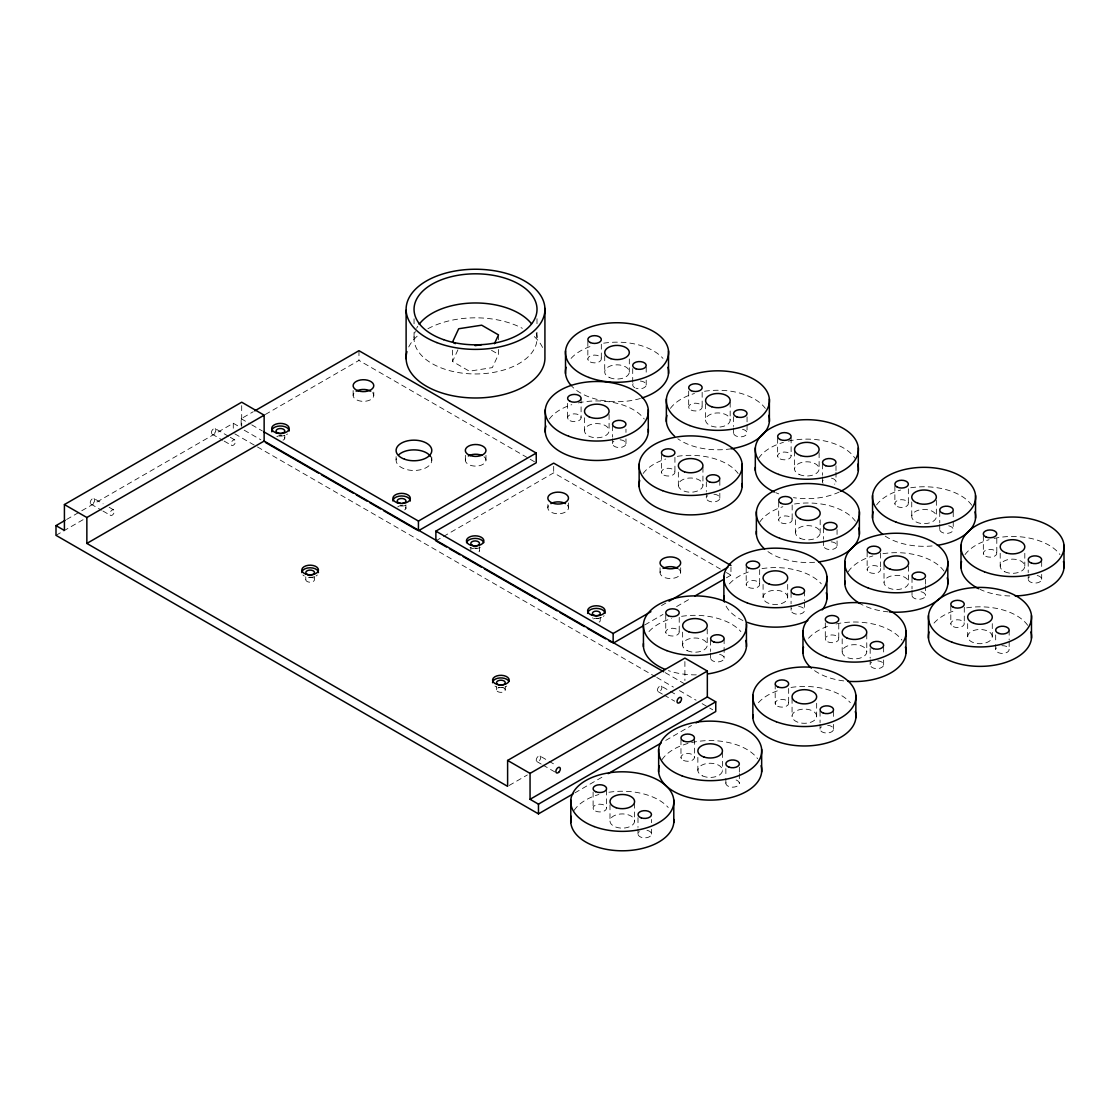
<?xml version="1.0" encoding="UTF-8"?>
<svg xmlns="http://www.w3.org/2000/svg" width="1120" height="1120" viewBox="0 0 1120 1120"><rect width="100%" height="100%" fill="white"/><g stroke="black" fill="none" stroke-linecap="round" stroke-linejoin="round"><path stroke-width="0.75" stroke-dasharray="5 3.75" d="M498.512 349.482L498.512 354.34L492.352 367.612L469.364 371.182L452.536 361.452L458.01 349.664M66.612 519.484L80.248 511.616M81.76 510.748L233.282 423.262L238.896 426.496M241.15 425.194L241.15 418.712L253.232 411.74M56 535.332L62.062 531.832M63.574 530.95L84.112 519.106M265.314 414.484L358.96 360.416L528.668 458.388M435.876 540.848L441.91 537.362M443.422 536.494L553.686 472.836L720.356 569.058M661.486 605.584L666.008 602.966M644.868 624.89L662.998 614.432M676.592 606.578L691.698 597.856M726.432 577.808L730.968 575.19L730.968 567.084M509.124 785.47L527.31 774.984M574.84 792.89L605.136 775.39M665.742 740.404L691.502 725.522M491.498 350.294L498.512 354.34M530.18 459.27L536.242 462.77M726.418 572.558L730.968 575.19M241.15 418.712L250.25 423.962M251.762 424.844L262.36 430.962M665.21 672.644L684.894 683.998M244.188 430.178L260.848 439.81M234.794 433.846L255.962 446.082M257.474 446.95L655.256 676.606M656.768 677.474L673.4 687.078M679.448 690.578L696.08 700.182M702.142 703.668L708.19 707.168M709.702 708.036L712.726 709.786M215.236 428.61A3.178 1.834 -60 0 1 214.228 433.524A3.178 1.834 -60 0 1 211.47 431.942A3.178 1.834 -60 0 1 215.236 428.61L228.83 436.464M230.328 437.332L234.864 439.95A3.178 1.834 -60 0 1 233.856 444.864A3.178 1.834 -60 0 1 231.112 443.282A3.178 1.834 -60 0 1 234.864 439.95M661.234 686.112A3.178 1.834 -60 0 1 660.226 691.026A3.178 1.834 -60 0 1 657.482 689.444A3.178 1.834 -60 0 1 661.234 686.112L668.78 690.466M670.292 691.348L677.852 695.702M212.058 434.112L222.628 440.216M224.14 441.084L231.686 445.438M658.056 691.6L662.592 694.218M664.104 695.1L674.674 701.204M94.052 498.568A3.178 1.834 -60 0 1 93.044 503.482A3.178 1.834 -60 0 1 90.3 501.9A3.178 1.834 -60 0 1 94.052 498.568L103.11 503.804M109.158 507.29L113.694 509.908A3.178 1.834 -60 0 1 112.686 514.822A3.178 1.834 -60 0 1 109.928 513.24A3.178 1.834 -60 0 1 113.694 509.908M540.05 756.07A3.178 1.834 -60 0 1 539.056 760.984A3.178 1.834 -60 0 1 536.298 759.402A3.178 1.834 -60 0 1 540.05 756.07L547.61 760.424M549.122 761.306L556.668 765.66M90.874 504.07L101.458 510.174M102.956 511.042L110.516 515.41M536.886 761.572L541.408 764.19M542.92 765.058L555.002 772.03M1041.684 561.456L1041.684 567.938M1041.684 574.406L1041.684 579.264M1028.202 561.288L1028.202 572.628M1028.202 574.252L1028.202 579.11M1024.8 553.28L1024.8 566.23M1009.162 630.21L1009.162 639.926M1009.162 641.536L1009.162 649.642M1000.202 553.28L1000.202 566.23M996.8 538.496L996.8 553.07M995.68 634.9L995.68 643.006M995.68 644.616L995.68 649.474M992.278 623.644L992.278 636.608A12.292 7.098 0 0 1 973.826 642.754A12.292 7.098 0 0 1 973.826 630.448A12.292 7.098 0 0 1 992.278 636.608M983.332 535.668L983.332 553.476M967.68 623.644L967.68 636.608M964.278 607.25L964.278 623.448M953.232 511.756L953.232 519.862M953.232 521.472L953.232 529.578M950.81 606.032L950.81 623.854M939.75 511.602L939.75 522.928M939.75 524.552L939.75 529.41M936.348 500.346L936.348 516.544A12.292 7.098 0 0 1 917.91 522.69A12.292 7.098 0 0 1 917.91 510.384A12.292 7.098 0 0 1 936.348 516.544M925.498 579.292L925.498 584.15M925.498 585.774L925.498 595.49M912.016 577.5L912.016 588.84M912.016 590.464L912.016 595.322M911.75 501.956L911.75 516.544M908.614 566.258L908.614 582.442A12.292 7.098 0 0 1 890.176 588.602A12.292 7.098 0 0 1 890.176 576.296A12.292 7.098 0 0 1 908.614 582.442M908.348 488.796L908.348 503.384M894.88 485.968L894.88 503.79M884.016 564.634L884.016 582.442M883.652 646.996L883.652 653.478M883.652 659.96L883.652 664.818M880.614 553.098L880.614 569.282M870.17 648.452L870.17 658.182M870.17 659.792L870.17 664.65M867.146 551.88L867.146 569.688M866.768 633.962L866.768 651.784A12.292 7.098 0 0 1 848.33 657.93A12.292 7.098 0 0 1 848.33 645.624A12.292 7.098 0 0 1 866.768 651.784M842.184 638.82L842.184 651.784M838.768 624.05L838.768 638.624M837.06 529.592L837.06 534.45M837.06 540.932L837.06 545.79M835.996 465.724L835.996 470.582M835.996 472.206L835.996 481.922M833.546 711.424L833.546 717.906M833.546 724.388L833.546 729.246M825.3 622.832L825.3 639.03M823.564 527.814L823.564 539.154M823.564 540.764L823.564 545.622M822.514 463.946L822.514 475.286M822.514 476.91L822.514 481.768M820.176 519.792L820.176 532.756M820.064 711.27L820.064 722.596M820.064 724.22L820.064 729.078M819.112 452.69L819.112 468.888M816.662 703.248L816.662 716.212A12.292 7.098 0 0 1 798.224 722.358A12.292 7.098 0 0 1 798.224 710.052A12.292 7.098 0 0 1 816.662 716.212M804.566 590.982L804.566 600.698M804.566 602.308L804.566 610.414M795.578 519.792L795.578 532.756M794.514 451.08L794.514 468.888M792.162 505.022L792.162 519.596M792.064 698.39L792.064 716.212M791.112 437.92L791.112 455.728M791.07 592.438L791.07 603.764M791.07 605.388L791.07 610.246M788.662 688.464L788.662 703.052M787.682 584.416L787.682 597.38A12.292 7.098 0 0 1 769.23 603.526A12.292 7.098 0 0 1 769.23 591.22A12.292 7.098 0 0 1 787.682 597.38M778.694 502.18L778.694 520.002M777.644 438.326L777.644 456.134M775.194 684.026L775.194 703.458M763.084 584.416L763.084 597.38M759.668 569.632L759.668 584.22M747.054 416.864L747.054 423.346M747.054 424.97L747.054 433.062M746.2 566.804L746.2 584.626M739.34 767.172L739.34 772.03M739.34 773.654L739.34 783.37M733.572 416.71L733.572 426.426M733.572 428.05L733.572 432.908M730.17 402.22L730.17 420.028A12.292 7.098 0 0 1 711.718 426.174A12.292 7.098 0 0 1 711.718 413.882A12.292 7.098 0 0 1 730.17 420.028M725.858 768.628L725.858 776.734M725.858 778.358L725.858 783.216M724.122 638.708L724.122 658.14M722.456 752.528L722.456 770.336M719.824 480.326L719.824 486.808M719.824 493.276L719.824 498.148M710.626 640.164L710.626 651.49M710.626 653.114L710.626 657.972M707.224 628.908L707.224 645.092M706.328 481.782L706.328 491.498M706.328 493.122L706.328 497.98M705.572 403.83L705.572 420.028M702.94 467.292L702.94 485.1A12.292 7.098 0 0 1 684.488 491.246A12.292 7.098 0 0 1 684.488 478.954A12.292 7.098 0 0 1 702.94 485.1M702.156 392.294L702.156 406.868M697.858 757.386L697.858 770.336M694.456 739.368L694.456 757.176M688.688 391.076L688.688 407.274M684.894 661.542L684.894 680.54M682.64 632.142L682.64 645.092M680.974 739.774L680.974 757.582M680.68 567.742L680.68 572.6M679.224 617.358L679.224 631.932M678.342 472.15L678.342 485.1M674.926 457.366L674.926 471.94M665.756 614.53L665.756 632.352M661.458 454.538L661.458 472.346M660.058 567.742L660.058 572.6M651.476 819.476L651.476 822.724M651.476 829.206L651.476 834.064M646.198 367.164L646.198 373.632M646.198 380.114L646.198 384.972M637.994 817.698L637.994 827.414M637.994 829.038L637.994 833.896M634.592 803.208L634.592 821.016A12.292 7.098 0 0 1 616.14 827.176A12.292 7.098 0 0 1 616.14 814.87A12.292 7.098 0 0 1 634.592 821.016M632.716 368.62L632.716 384.804M629.314 358.974L629.314 371.938M625.968 429.156L625.968 432.404M625.968 438.872L625.968 443.73M612.486 425.754L612.486 437.094M612.486 438.718L612.486 443.576M609.994 804.832L609.994 821.016M609.084 414.498L609.084 430.696A12.292 7.098 0 0 1 590.646 436.842A12.292 7.098 0 0 1 590.646 424.55A12.292 7.098 0 0 1 609.084 430.696M606.578 790.048L606.578 807.856M604.716 355.74L604.716 371.938M601.314 344.204L601.314 358.778M600.236 617.316L600.236 620.886M593.11 792.078L593.11 808.262M587.846 341.376L587.846 359.184M584.5 417.746L584.5 430.696M581.084 398.104L581.084 417.536M568.484 502.95L568.484 507.822M567.616 403.368L567.616 417.942M553.686 466.354L553.686 472.836M547.862 504.574L547.862 507.822M536.998 318.682L536.998 325.542M536.998 332.402L536.998 339.262M505.246 686.98L505.246 689.836M498.512 334.908L498.512 339.766M496.524 686.98L496.524 689.836M485.968 455.322L485.968 460.18M479.458 546.686L479.458 550.97M470.834 547.33L470.834 550.172M465.346 455.322L465.346 460.18M452.536 350.126L452.536 361.452M431.788 457.254L431.788 460.502M414.05 318.808L414.05 323.946M414.05 332.528L414.05 337.666M405.916 504.868L405.916 508.508M396.102 456.61L396.102 459.858M373.772 392.154L373.772 395.402M358.96 350.7L358.96 360.416M353.136 390.544L353.136 395.402M314.496 576.856L314.496 579.698A4.368 2.52 0 0 1 307.958 581.882A4.368 2.52 0 0 1 307.958 577.528A4.368 2.52 0 0 1 314.496 579.698M305.774 576.856L305.774 579.698M284.788 435.274L284.788 438.116M241.696 405.664L241.696 426.398M233.282 423.262L233.282 429.744M696.29 674.856A51.576 29.778 0 0 1 668.374 670.614M648.984 631.582A51.576 29.778 0 0 1 671.524 618.576M681.59 616.336A51.576 29.778 0 0 1 740.88 631.582M719.586 654.374A6.748 3.892 0 0 1 723.66 659.456A6.748 3.892 0 0 1 714.714 661.626A6.748 3.892 0 0 1 711.27 656.39M408.744 346.948A69.426 40.082 0 0 1 418.46 335.076M427.924 328.72A69.426 40.082 0 0 1 522.354 328.314M534.296 336.574A69.426 40.082 0 0 1 543.088 348.698M536.256 332.92A61.488 35.504 0 0 1 474.138 373.954A61.488 35.504 0 0 1 415.282 331.352M416.626 328.258A61.488 35.504 0 0 1 417.788 326.242M798.658 606.466A6.748 3.892 0 0 1 804.384 611.212A6.748 3.892 0 0 1 795.606 614.012A6.748 3.892 0 0 1 791.714 608.678M742.924 620.508A51.576 29.778 0 0 1 725.564 605.08M729.428 583.856A51.576 29.778 0 0 1 750.372 571.326M762.034 568.61A51.576 29.778 0 0 1 821.324 583.856M620.074 439.796A6.748 3.892 0 0 1 625.884 444.276A6.748 3.892 0 0 1 617.918 447.468A6.748 3.892 0 0 1 612.668 442.764M613.13 441.994A6.748 3.892 0 0 1 613.858 441.294M549.318 419.062A51.576 29.778 0 0 1 571.788 404.656M578.312 402.906A51.576 29.778 0 0 1 644.266 419.062M643.16 473.466A51.576 29.778 0 0 1 665.63 459.06M677.292 456.344A51.576 29.778 0 0 1 738.108 473.466M713.916 494.2A6.748 3.892 0 0 1 719.74 498.68A6.748 3.892 0 0 1 711.76 501.886A6.748 3.892 0 0 1 706.51 497.168M706.972 496.398A6.748 3.892 0 0 1 707.7 495.712M831.152 541.842A6.748 3.892 0 0 1 836.976 546.336A6.748 3.892 0 0 1 829.01 549.528A6.748 3.892 0 0 1 823.746 544.824M814.604 562.268A51.576 29.778 0 0 1 765.632 549.836M759.724 522.088A51.576 29.778 0 0 1 782.866 506.716M794.528 504A51.576 29.778 0 0 1 855.344 521.122M640.43 398.468A51.576 29.778 0 0 1 571.074 385.448M571.074 358.414A51.576 29.778 0 0 1 592.018 345.898M603.666 343.182A51.576 29.778 0 0 1 662.97 358.414M640.304 381.024A6.748 3.892 0 0 1 645.834 386.176A6.748 3.892 0 0 1 635.964 388.22M634.844 387.73A6.748 3.892 0 0 1 633.36 383.236M731.22 448.784A51.576 29.778 0 0 1 677.796 438.76M670.39 408.394A51.576 29.778 0 0 1 694.456 393.498M704.522 391.272A51.576 29.778 0 0 1 765.338 408.394M742.532 429.31A6.748 3.892 0 0 1 746.592 434.392A6.748 3.892 0 0 1 737.646 436.562A6.748 3.892 0 0 1 734.202 431.326M839.272 492.03A51.576 29.778 0 0 1 793.464 497.644M778.736 493.864A51.576 29.778 0 0 1 775.782 492.66M758.674 458.22A51.576 29.778 0 0 1 783.412 442.358M788.34 441.098A51.576 29.778 0 0 1 854.966 458.22M831.474 478.17A6.748 3.892 0 0 1 834.624 484.204M823.046 483.35A6.748 3.892 0 0 1 823.158 480.186M646.954 830.298A6.748 3.892 0 0 1 651.168 835.128A6.748 3.892 0 0 1 642.964 837.732A6.748 3.892 0 0 1 638.162 833.084M638.624 832.314A6.748 3.892 0 0 1 639.366 831.628M574.14 810.348A51.576 29.778 0 0 1 598.878 794.486M608.944 792.26A51.576 29.778 0 0 1 668.234 807.506M736.092 779.968A6.748 3.892 0 0 1 738.234 785.428A6.748 3.892 0 0 1 728.714 786.478A6.748 3.892 0 0 1 727.23 780.934M662.004 759.668A51.576 29.778 0 0 1 709.254 740.572A51.576 29.778 0 0 1 757.624 758.702M758.422 702.688A51.576 29.778 0 0 1 779.366 690.158M791.014 687.442A51.576 29.778 0 0 1 850.318 702.688M827.652 725.298A6.748 3.892 0 0 1 833.252 730.31A6.748 3.892 0 0 1 823.718 732.62A6.748 3.892 0 0 1 821.436 726.81M843.752 680.904A51.576 29.778 0 0 1 811.23 667.996M808.528 638.26A51.576 29.778 0 0 1 829.472 625.744M835.996 623.98A51.576 29.778 0 0 1 901.95 640.15M877.758 660.87A6.748 3.892 0 0 1 883.568 665.364A6.748 3.892 0 0 1 875.602 668.556A6.748 3.892 0 0 1 870.352 663.852M870.814 663.082A6.748 3.892 0 0 1 871.542 662.382M888.258 611.856A51.576 29.778 0 0 1 859.852 603.498M848.176 571.774A51.576 29.778 0 0 1 872.9 555.912M882.966 553.686A51.576 29.778 0 0 1 944.468 571.774M920.976 591.724A6.748 3.892 0 0 1 925.05 596.806A6.748 3.892 0 0 1 916.104 598.976A6.748 3.892 0 0 1 912.66 593.74M932.12 545.944A51.576 29.778 0 0 1 885.136 536.074M876.582 504.91A51.576 29.778 0 0 1 900.648 490.014M910.714 487.774A51.576 29.778 0 0 1 972.202 505.862M948.71 525.812A6.748 3.892 0 0 1 952.784 530.894A6.748 3.892 0 0 1 943.838 533.078A6.748 3.892 0 0 1 940.394 527.842M934.024 623.084A51.576 29.778 0 0 1 954.982 610.568M966.63 607.838A51.576 29.778 0 0 1 1028.118 625.926M1001.854 645.68A6.748 3.892 0 0 1 1009.134 649.908A6.748 3.892 0 0 1 1000.65 653.31A6.748 3.892 0 0 1 996.324 647.906M1009.806 595.966A51.576 29.778 0 0 1 980.042 589.372M965.034 554.596A51.576 29.778 0 0 1 989.086 539.7M994.014 538.44A51.576 29.778 0 0 1 1059.968 554.596M1037.162 575.512A6.748 3.892 0 0 1 1041.39 580.342A6.748 3.892 0 0 1 1033.172 582.946A6.748 3.892 0 0 1 1028.37 578.298M1028.832 577.528A6.748 3.892 0 0 1 1029.574 576.828M567.364 505.106A10.318 5.95 0 0 1 558.166 513.772A10.318 5.95 0 0 1 548.982 505.106M678.72 569.1A10.318 5.95 0 0 1 677.278 577.024A10.318 5.95 0 0 1 663.474 577.024A10.318 5.95 0 0 1 662.032 569.1M472.052 548.786A4.368 2.52 0 0 1 477.708 548.534A4.368 2.52 0 0 1 479.024 551.712M593.516 618.912A3.962 2.296 0 0 1 599.13 618.912A3.962 2.296 0 0 1 599.13 622.146M480.27 547.526A8.722 5.04 0 0 1 470.008 547.526M604.1 615.692A8.722 5.04 0 0 1 603.386 616.364M601.454 617.484A8.722 5.04 0 0 1 592.354 617.89M483.994 456.68A10.318 5.95 0 0 1 482.944 464.38A10.318 5.95 0 0 1 469.588 464.996A10.318 5.95 0 0 1 466.466 457.478M372.638 392.686A10.318 5.95 0 0 1 363.454 401.352A10.318 5.95 0 0 1 354.27 392.686M431.368 457.926A17.85 10.304 0 0 1 413.378 470.47A17.85 10.304 0 0 1 396.802 457.296M276.864 436.702A4.368 2.52 0 0 1 283.472 436.352A4.368 2.52 0 0 1 283.038 440.174M397.712 506.968A4.368 2.52 0 0 1 404.166 506.072A4.368 2.52 0 0 1 404.684 509.894M405.566 505.47A8.722 5.04 0 0 1 397.642 505.47M287.49 433.986A8.722 5.04 0 0 1 286.594 434.588M284.382 435.512A8.722 5.04 0 0 1 276.458 435.512M502.012 687.4A4.368 2.52 0 0 1 504.462 691.278A4.368 2.52 0 0 1 497.308 691.278A4.368 2.52 0 0 1 499.758 687.4M506.772 686.098A8.33 4.816 0 0 1 505.05 686.868M503.034 687.344A8.33 4.816 0 0 1 498.722 687.344M496.72 686.868A8.33 4.816 0 0 1 494.984 686.098M317.352 574.98A8.33 4.816 0 0 1 316.022 575.974M314.3 576.744A8.33 4.816 0 0 1 305.97 576.744M304.248 575.974A8.33 4.816 0 0 1 302.918 574.98M687.19 650.622A12.292 7.098 0 0 0 707.084 646.212A12.292 7.098 0 0 0 690.522 638.47A12.292 7.098 0 0 0 687.19 650.622M668.248 635.166A6.748 3.892 0 0 0 679.154 632.758A6.748 3.892 0 0 0 670.082 628.502A6.748 3.892 0 0 0 668.248 635.166M748.692 587.44A6.748 3.892 0 0 0 759.598 585.032A6.748 3.892 0 0 0 750.526 580.776A6.748 3.892 0 0 0 748.692 587.44M570.108 420.77A6.748 3.892 0 0 0 581.014 418.348A6.748 3.892 0 0 0 571.928 414.106A6.748 3.892 0 0 0 570.108 420.77M663.95 475.174A6.748 3.892 0 0 0 674.856 472.752A6.748 3.892 0 0 0 665.784 468.51A6.748 3.892 0 0 0 663.95 475.174M800.128 538.272A12.292 7.098 0 0 0 820.022 533.862A12.292 7.098 0 0 0 803.46 526.12A12.292 7.098 0 0 0 800.128 538.272M781.186 522.83A6.748 3.892 0 0 0 792.092 520.408A6.748 3.892 0 0 0 783.02 516.166A6.748 3.892 0 0 0 781.186 522.83M609.28 377.454A12.292 7.098 0 0 0 629.16 373.044A12.292 7.098 0 0 0 612.612 365.302A12.292 7.098 0 0 0 609.28 377.454M590.338 362.012A6.748 3.892 0 0 0 601.244 359.59A6.748 3.892 0 0 0 592.158 355.348A6.748 3.892 0 0 0 590.338 362.012M691.18 410.102A6.748 3.892 0 0 0 702.086 407.68A6.748 3.892 0 0 0 693.014 403.438A6.748 3.892 0 0 0 691.18 410.102M799.078 474.404A12.292 7.098 0 0 0 818.958 469.994A12.292 7.098 0 0 0 802.41 462.266A12.292 7.098 0 0 0 799.078 474.404M780.136 458.962A6.748 3.892 0 0 0 791.042 456.54A6.748 3.892 0 0 0 781.956 452.298A6.748 3.892 0 0 0 780.136 458.962M595.602 811.09A6.748 3.892 0 0 0 606.508 808.668A6.748 3.892 0 0 0 597.436 804.426A6.748 3.892 0 0 0 595.602 811.09M683.466 760.41A6.748 3.892 0 0 0 694.372 757.988A6.748 3.892 0 0 0 685.3 753.746A6.748 3.892 0 0 0 683.466 760.41M702.422 775.852A12.292 7.098 0 0 0 722.302 771.442A12.292 7.098 0 0 0 705.754 763.714A12.292 7.098 0 0 0 702.422 775.852M777.686 706.272A6.748 3.892 0 0 0 788.592 703.864A6.748 3.892 0 0 0 779.506 699.622A6.748 3.892 0 0 0 777.686 706.272M827.792 641.844A6.748 3.892 0 0 0 838.698 639.436A6.748 3.892 0 0 0 829.612 635.194A6.748 3.892 0 0 0 827.792 641.844M869.638 572.516A6.748 3.892 0 0 0 880.544 570.094A6.748 3.892 0 0 0 871.458 565.852A6.748 3.892 0 0 0 869.638 572.516M897.372 506.604A6.748 3.892 0 0 0 908.278 504.196A6.748 3.892 0 0 0 899.192 499.94A6.748 3.892 0 0 0 897.372 506.604M953.288 626.668A6.748 3.892 0 0 0 964.194 624.26A6.748 3.892 0 0 0 955.122 620.018A6.748 3.892 0 0 0 953.288 626.668M985.81 556.304A6.748 3.892 0 0 0 996.716 553.882A6.748 3.892 0 0 0 987.644 549.64A6.748 3.892 0 0 0 985.81 556.304M1004.766 571.746A12.292 7.098 0 0 0 1024.646 567.336A12.292 7.098 0 0 0 1008.098 559.608A12.292 7.098 0 0 0 1004.766 571.746"/><path stroke-width="1.5" d="M494.41 343.756L498.512 334.908L481.684 325.192L458.696 328.748L452.536 342.02L455.336 343.644M573.314 793.758L538.468 813.876L56 535.332L56 525.616L64.414 530.474L64.414 504.56L241.696 402.206L264.138 415.17L264.138 441.07L663.698 671.762M56 525.616L65.086 520.366M254.744 410.872L358.96 350.7L536.242 453.054L536.242 462.77L418.432 530.782L418.432 521.066L263.886 431.844M64.414 504.56L86.856 517.51L264.138 415.17M86.856 517.51L86.856 543.424L264.138 441.07M418.432 521.066L536.242 453.054M446.474 546.98L435.876 540.848L435.876 531.132L553.686 463.12L730.968 565.474M435.876 531.132L613.144 633.486L650.916 611.688M669.032 601.216L727.944 567.21M643.356 625.758L613.144 643.202L613.144 633.486M694.708 596.12L723.408 579.544M86.856 543.424L507.612 786.352L507.612 760.438L684.894 658.084L707.336 671.048L707.336 696.948L530.054 799.302L530.054 773.388L707.336 671.048M530.054 799.302L538.468 804.16L715.75 701.82L715.75 711.536L696.052 722.904M608.174 773.64L661.206 743.022M475.118 345.646L481.684 344.624M707.336 696.948L715.75 701.82M265.398 442.428L318.43 473.046M321.454 474.796L353.276 493.164M356.314 494.914L366.912 501.046M369.95 502.796L380.548 508.914M383.586 510.664L416.92 529.914M449.512 548.73L460.11 554.848M463.148 556.598L481.32 567.098M484.358 568.848L535.878 598.584M538.902 600.334L557.088 610.834M560.112 612.584L584.36 626.584M587.398 628.334L605.57 638.834M608.608 640.584L611.632 642.334M507.612 760.438L530.054 773.388M1064 545.244L1064 567.784M1031.478 615.608L1031.478 638.162M975.548 495.544L975.548 518.098M961.002 545.244L961.002 567.784M947.814 561.456L947.814 584.01M928.48 615.608L928.48 638.162M905.968 630.784L905.968 653.338M872.55 495.544L872.55 518.098M859.376 511.756L859.376 534.31M858.312 447.902L858.312 470.442M855.862 695.212L855.862 717.766M844.816 561.456L844.816 584.01M826.882 576.38L826.882 598.934M802.97 630.784L802.97 653.338M769.37 399.042L769.37 421.582M761.656 749.35L761.656 771.89M756.378 511.756L756.378 534.31M755.314 447.902L755.314 470.442M752.864 695.212L752.864 717.766M746.438 624.106L746.438 646.66M742.14 464.114L742.14 486.668M723.884 576.38L723.884 598.934M673.792 800.03L673.792 822.584M668.514 350.938L668.514 373.492M666.372 399.042L666.372 421.582M658.658 749.35L658.658 771.89M648.284 409.71L648.284 432.25M643.44 624.106L643.44 646.66M639.142 464.114L639.142 486.668M570.794 800.03L570.794 822.584M565.516 350.938L565.516 373.492M545.286 409.71L545.286 432.25M544.922 308.42L544.922 357A69.426 40.082 0 0 1 470.848 397.894A69.426 40.082 0 0 1 406.952 351.638M538.468 804.16L538.468 813.876M406.112 310.212L406.112 358.806M745.864 640.444A51.576 29.778 0 0 1 708.274 673.862M665.35 669.494A51.576 29.778 0 0 1 643.44 643.538M419.16 324.268A61.488 35.504 0 0 1 475.062 302.974A61.488 35.504 0 0 1 531.51 323.792M826.308 592.718A51.576 29.778 0 0 1 822.122 609.952M807.828 620.508A51.576 29.778 0 0 1 747.292 622.342M724.444 602.028A51.576 29.778 0 0 1 723.884 595.812M648.284 429.142A51.576 29.778 0 0 1 594.09 460.432A51.576 29.778 0 0 1 545.86 426.034M742.14 483.546A51.576 29.778 0 0 1 687.932 514.836A51.576 29.778 0 0 1 639.702 480.452M858.802 528.094A51.576 29.778 0 0 1 818.594 561.876M764.624 548.968A51.576 29.778 0 0 1 756.378 531.188M667.954 367.276A51.576 29.778 0 0 1 642.026 397.978M571.074 385.448A51.576 29.778 0 0 1 566.09 367.276M768.796 415.366A51.576 29.778 0 0 1 731.22 448.784M674.618 436.24A51.576 29.778 0 0 1 666.932 415.366M857.752 464.226A51.576 29.778 0 0 1 840.644 491.358M774.368 492.03A51.576 29.778 0 0 1 755.314 467.334M673.792 819.462A51.576 29.778 0 0 1 619.598 850.752A51.576 29.778 0 0 1 571.354 816.368M761.096 765.674A51.576 29.778 0 0 1 710.15 800.114A51.576 29.778 0 0 1 659.218 765.674M855.302 711.55A51.576 29.778 0 0 1 807.072 745.934A51.576 29.778 0 0 1 752.864 714.644M905.408 647.122A51.576 29.778 0 0 1 847.742 681.296M811.23 667.996A51.576 29.778 0 0 1 803.544 647.122M947.254 577.794A51.576 29.778 0 0 1 889.588 611.968M859.852 603.498A51.576 29.778 0 0 1 844.816 580.888M974.988 511.882A51.576 29.778 0 0 1 937.398 545.3M882.868 534.45A51.576 29.778 0 0 1 873.124 511.882M1030.918 631.946A51.576 29.778 0 0 1 979.986 666.372A51.576 29.778 0 0 1 929.04 631.946M1063.44 561.568A51.576 29.778 0 0 1 1015.196 595.966M978.67 588.7A51.576 29.778 0 0 1 961.562 561.568M550.872 503.608A10.318 5.95 0 0 1 565.46 503.608M663.082 568.386A10.318 5.95 0 0 1 677.67 568.386M466.522 542.654A8.722 5.04 0 0 1 475.146 538.398A8.722 5.04 0 0 1 483.756 542.654M587.594 613.41A8.722 5.04 0 0 1 596.316 608.37A8.722 5.04 0 0 1 605.052 613.41M468.356 455.966A10.318 5.95 0 0 1 481.712 455.364M356.16 391.188A10.318 5.95 0 0 1 370.748 391.188M398.58 454.93A17.85 10.304 0 0 1 415.618 449.918A17.85 10.304 0 0 1 430.738 456.68M400.918 503.468A4.368 2.52 0 0 1 397.936 499.618A4.368 2.52 0 0 1 405.258 499.618A4.368 2.52 0 0 1 402.29 503.468M392.882 500.99A8.722 5.04 0 0 1 401.604 495.95A8.722 5.04 0 0 1 410.326 500.99M271.81 431.816A8.722 5.04 0 0 1 279.734 426.006A8.722 5.04 0 0 1 289.156 431.018M498.694 684.88A4.368 2.52 0 0 1 497.532 681.086A4.368 2.52 0 0 1 504.224 681.086A4.368 2.52 0 0 1 503.062 684.88M502.012 685.132A4.368 2.52 0 0 1 499.758 685.132M492.548 682.71A8.33 4.816 0 0 1 499.8 677.936A8.33 4.816 0 0 1 508.928 681.464M301.812 572.572A8.33 4.816 0 0 1 310.142 567.77A8.33 4.816 0 0 1 318.472 572.572M666.848 650.636A51.576 29.778 0 0 0 746.438 627.228A51.576 29.778 0 0 0 671.524 599.13A51.576 29.778 0 0 0 666.848 650.636M688.786 631.806A12.292 7.098 0 0 0 707.224 625.66A12.292 7.098 0 0 0 688.786 619.514A12.292 7.098 0 0 0 688.786 631.806M713.874 641.956A6.748 3.892 0 0 0 724.122 638.708A6.748 3.892 0 0 0 714.126 635.208A6.748 3.892 0 0 0 713.874 641.956M668.248 615.734A6.748 3.892 0 0 0 679.154 613.312A6.748 3.892 0 0 0 670.082 609.07A6.748 3.892 0 0 0 668.248 615.734M436.842 342.594A69.426 40.082 0 0 0 544.782 312.018A69.426 40.082 0 0 0 444.934 273.336A69.426 40.082 0 0 0 436.842 342.594M443.59 339.654A61.488 35.504 0 0 0 536.998 310.114A61.488 35.504 0 0 0 445.984 278.18A61.488 35.504 0 0 0 443.59 339.654M769.23 584.094A12.292 7.098 0 0 0 787.682 577.934A12.292 7.098 0 0 0 769.23 571.788A12.292 7.098 0 0 0 769.23 584.094M794.318 594.23A6.748 3.892 0 0 0 804.566 590.982A6.748 3.892 0 0 0 794.57 587.482A6.748 3.892 0 0 0 794.318 594.23M748.692 568.008A6.748 3.892 0 0 0 759.598 565.586A6.748 3.892 0 0 0 750.526 561.344A6.748 3.892 0 0 0 748.692 568.008M747.292 602.91A51.576 29.778 0 0 0 826.882 579.502A51.576 29.778 0 0 0 751.968 551.404A51.576 29.778 0 0 0 747.292 602.91M589.05 416.78A12.292 7.098 0 0 0 608.944 412.37A12.292 7.098 0 0 0 592.382 404.642A12.292 7.098 0 0 0 589.05 416.78M615.734 427.546A6.748 3.892 0 0 0 625.968 424.298A6.748 3.892 0 0 0 615.986 420.812A6.748 3.892 0 0 0 615.734 427.546M570.108 401.338A6.748 3.892 0 0 0 581.014 398.916A6.748 3.892 0 0 0 571.928 394.674A6.748 3.892 0 0 0 570.108 401.338M568.708 436.24A51.576 29.778 0 0 0 648.284 412.818A51.576 29.778 0 0 0 573.384 384.734A51.576 29.778 0 0 0 568.708 436.24M663.95 455.742A6.748 3.892 0 0 0 674.856 453.32A6.748 3.892 0 0 0 665.784 449.078A6.748 3.892 0 0 0 663.95 455.742M662.55 490.644A51.576 29.778 0 0 0 742.14 467.222A51.576 29.778 0 0 0 667.226 439.138A51.576 29.778 0 0 0 662.55 490.644M684.488 471.814A12.292 7.098 0 0 0 702.94 465.668A12.292 7.098 0 0 0 684.488 459.522A12.292 7.098 0 0 0 684.488 471.814M709.576 481.95A6.748 3.892 0 0 0 719.824 478.702A6.748 3.892 0 0 0 709.828 475.216A6.748 3.892 0 0 0 709.576 481.95M800.128 518.84A12.292 7.098 0 0 0 820.022 514.43A12.292 7.098 0 0 0 803.46 506.688A12.292 7.098 0 0 0 800.128 518.84M826.826 529.606A6.748 3.892 0 0 0 837.06 526.358A6.748 3.892 0 0 0 827.064 522.858A6.748 3.892 0 0 0 826.826 529.606M781.186 503.384A6.748 3.892 0 0 0 792.092 500.976A6.748 3.892 0 0 0 783.02 496.734A6.748 3.892 0 0 0 781.186 503.384M779.786 538.286A51.576 29.778 0 0 0 859.376 514.878A51.576 29.778 0 0 0 784.462 486.794A51.576 29.778 0 0 0 779.786 538.286M588.938 377.468A51.576 29.778 0 0 0 668.514 354.06A51.576 29.778 0 0 0 593.614 325.976A51.576 29.778 0 0 0 588.938 377.468M610.876 358.652A12.292 7.098 0 0 0 629.314 352.506A12.292 7.098 0 0 0 610.876 346.36A12.292 7.098 0 0 0 610.876 358.652M635.964 368.788A6.748 3.892 0 0 0 646.198 365.54A6.748 3.892 0 0 0 636.216 362.04A6.748 3.892 0 0 0 635.964 368.788M590.338 342.566A6.748 3.892 0 0 0 601.244 340.158A6.748 3.892 0 0 0 592.158 335.916A6.748 3.892 0 0 0 590.338 342.566M689.78 425.558A51.576 29.778 0 0 0 769.37 402.15A51.576 29.778 0 0 0 694.456 374.066A51.576 29.778 0 0 0 689.78 425.558M711.718 406.742A12.292 7.098 0 0 0 730.17 400.596A12.292 7.098 0 0 0 711.718 394.45A12.292 7.098 0 0 0 711.718 406.742M736.82 416.878A6.748 3.892 0 0 0 747.054 413.63A6.748 3.892 0 0 0 737.058 410.144A6.748 3.892 0 0 0 736.82 416.878M691.18 390.67A6.748 3.892 0 0 0 702.086 388.248A6.748 3.892 0 0 0 693.014 384.006A6.748 3.892 0 0 0 691.18 390.67M778.736 474.418A51.576 29.778 0 0 0 858.312 451.01A51.576 29.778 0 0 0 783.412 422.926A51.576 29.778 0 0 0 778.736 474.418M800.674 455.602A12.292 7.098 0 0 0 819.112 449.456A12.292 7.098 0 0 0 800.674 443.31A12.292 7.098 0 0 0 800.674 455.602M825.762 465.738A6.748 3.892 0 0 0 835.996 462.49A6.748 3.892 0 0 0 826.014 459.004A6.748 3.892 0 0 0 825.762 465.738M780.136 439.53A6.748 3.892 0 0 0 791.042 437.108A6.748 3.892 0 0 0 781.956 432.866A6.748 3.892 0 0 0 780.136 439.53M641.242 817.866A6.748 3.892 0 0 0 651.476 814.618A6.748 3.892 0 0 0 641.48 811.132A6.748 3.892 0 0 0 641.242 817.866M595.602 791.658A6.748 3.892 0 0 0 606.508 789.236A6.748 3.892 0 0 0 597.436 784.994A6.748 3.892 0 0 0 595.602 791.658M594.202 826.56A51.576 29.778 0 0 0 673.792 803.138A51.576 29.778 0 0 0 598.878 775.054A51.576 29.778 0 0 0 594.202 826.56M616.14 807.73A12.292 7.098 0 0 0 634.592 801.584A12.292 7.098 0 0 0 616.14 795.438A12.292 7.098 0 0 0 616.14 807.73M729.106 767.186A6.748 3.892 0 0 0 739.34 763.938A6.748 3.892 0 0 0 729.344 760.452A6.748 3.892 0 0 0 729.106 767.186M683.466 740.978A6.748 3.892 0 0 0 694.372 738.556A6.748 3.892 0 0 0 685.3 734.314A6.748 3.892 0 0 0 683.466 740.978M682.066 775.866A51.576 29.778 0 0 0 761.656 752.458A51.576 29.778 0 0 0 686.742 724.374A51.576 29.778 0 0 0 682.066 775.866M704.004 757.05A12.292 7.098 0 0 0 722.456 750.904A12.292 7.098 0 0 0 704.004 744.758A12.292 7.098 0 0 0 704.004 757.05M776.286 721.742A51.576 29.778 0 0 0 855.862 698.334A51.576 29.778 0 0 0 780.948 670.25A51.576 29.778 0 0 0 776.286 721.742M796.628 702.296A12.292 7.098 0 0 0 816.508 697.886A12.292 7.098 0 0 0 799.96 690.144A12.292 7.098 0 0 0 796.628 702.296M823.312 713.062A6.748 3.892 0 0 0 833.546 709.814A6.748 3.892 0 0 0 823.564 706.314A6.748 3.892 0 0 0 823.312 713.062M777.686 686.84A6.748 3.892 0 0 0 788.592 684.432A6.748 3.892 0 0 0 779.506 680.176A6.748 3.892 0 0 0 777.686 686.84M826.392 657.314A51.576 29.778 0 0 0 905.968 633.906A51.576 29.778 0 0 0 831.068 605.822A51.576 29.778 0 0 0 826.392 657.314M846.734 637.868A12.292 7.098 0 0 0 866.614 633.458A12.292 7.098 0 0 0 850.066 625.716A12.292 7.098 0 0 0 846.734 637.868M873.418 648.634A6.748 3.892 0 0 0 883.652 645.386A6.748 3.892 0 0 0 873.67 641.886A6.748 3.892 0 0 0 873.418 648.634M827.792 622.412A6.748 3.892 0 0 0 838.698 620.004A6.748 3.892 0 0 0 829.612 615.748A6.748 3.892 0 0 0 827.792 622.412M868.238 587.986A51.576 29.778 0 0 0 947.814 564.564A51.576 29.778 0 0 0 872.9 536.48A51.576 29.778 0 0 0 868.238 587.986M890.176 569.156A12.292 7.098 0 0 0 908.614 563.01A12.292 7.098 0 0 0 890.176 556.864A12.292 7.098 0 0 0 890.176 569.156M915.264 579.292A6.748 3.892 0 0 0 925.498 576.044A6.748 3.892 0 0 0 915.516 572.558A6.748 3.892 0 0 0 915.264 579.292M869.638 553.084A6.748 3.892 0 0 0 880.544 550.662A6.748 3.892 0 0 0 871.458 546.42A6.748 3.892 0 0 0 869.638 553.084M917.91 503.258A12.292 7.098 0 0 0 936.348 497.098A12.292 7.098 0 0 0 917.91 490.952A12.292 7.098 0 0 0 917.91 503.258M895.972 522.074A51.576 29.778 0 0 0 975.548 498.666A51.576 29.778 0 0 0 900.648 470.568A51.576 29.778 0 0 0 895.972 522.074M942.998 513.394A6.748 3.892 0 0 0 953.232 510.146A6.748 3.892 0 0 0 943.25 506.646A6.748 3.892 0 0 0 942.998 513.394M897.372 487.172A6.748 3.892 0 0 0 908.278 484.75A6.748 3.892 0 0 0 899.192 480.508A6.748 3.892 0 0 0 897.372 487.172M951.888 642.138A51.576 29.778 0 0 0 1031.478 618.73A51.576 29.778 0 0 0 956.564 590.646A51.576 29.778 0 0 0 951.888 642.138M973.826 623.322A12.292 7.098 0 0 0 992.278 617.162A12.292 7.098 0 0 0 973.826 611.016A12.292 7.098 0 0 0 973.826 623.322M998.928 633.458A6.748 3.892 0 0 0 1009.162 630.21A6.748 3.892 0 0 0 999.166 626.71A6.748 3.892 0 0 0 998.928 633.458M953.288 607.236A6.748 3.892 0 0 0 964.194 604.828A6.748 3.892 0 0 0 955.122 600.572A6.748 3.892 0 0 0 953.288 607.236M985.81 536.872A6.748 3.892 0 0 0 996.716 534.45A6.748 3.892 0 0 0 987.644 530.208A6.748 3.892 0 0 0 985.81 536.872M984.41 571.774A51.576 29.778 0 0 0 1064 548.352A51.576 29.778 0 0 0 989.086 520.268A51.576 29.778 0 0 0 984.41 571.774M1006.348 552.944A12.292 7.098 0 0 0 1024.8 546.798A12.292 7.098 0 0 0 1006.348 540.652A12.292 7.098 0 0 0 1006.348 552.944M1031.45 563.08A6.748 3.892 0 0 0 1041.684 559.832A6.748 3.892 0 0 0 1031.688 556.346A6.748 3.892 0 0 0 1031.45 563.08M553.014 503.258A10.318 5.95 0 0 0 568.484 498.092A10.318 5.95 0 0 0 553.014 492.94A10.318 5.95 0 0 0 553.014 503.258M665.21 568.036A10.318 5.95 0 0 0 680.68 562.884A10.318 5.95 0 0 0 665.21 557.718A10.318 5.95 0 0 0 665.21 568.036M591.962 615.174A8.722 5.04 0 0 0 605.052 610.82A8.722 5.04 0 0 0 591.962 606.452A8.722 5.04 0 0 0 591.962 615.174M472.402 545.398A4.368 2.52 0 0 0 479.458 543.844A4.368 2.52 0 0 0 473.578 541.086A4.368 2.52 0 0 0 472.402 545.398M470.778 545.216A8.722 5.04 0 0 0 483.868 540.848A8.722 5.04 0 0 0 470.778 536.494A8.722 5.04 0 0 0 470.778 545.216M593.824 615.188A3.962 2.296 0 0 0 600.236 613.76A3.962 2.296 0 0 0 594.902 611.268A3.962 2.296 0 0 0 593.824 615.188M404.544 459.214A17.85 10.304 0 0 0 431.788 450.786A17.85 10.304 0 0 0 405.51 441.378A17.85 10.304 0 0 0 404.544 459.214M470.498 455.616A10.318 5.95 0 0 0 485.968 450.464A10.318 5.95 0 0 0 470.498 445.298A10.318 5.95 0 0 0 470.498 455.616M358.302 390.838A10.318 5.95 0 0 0 373.772 385.686A10.318 5.95 0 0 0 358.302 380.52A10.318 5.95 0 0 0 358.302 390.838M276.066 432.796A8.722 5.04 0 0 0 289.156 428.428A8.722 5.04 0 0 0 276.066 424.074A8.722 5.04 0 0 0 276.066 432.796M397.236 502.754A8.722 5.04 0 0 0 410.326 498.4A8.722 5.04 0 0 0 397.236 494.032A8.722 5.04 0 0 0 397.236 502.754M277.214 432.74A4.368 2.52 0 0 0 284.592 431.774A4.368 2.52 0 0 0 279.468 428.568A4.368 2.52 0 0 0 277.214 432.74M305.97 574.154A8.33 4.816 0 0 0 318.472 569.982A8.33 4.816 0 0 0 305.97 565.824A8.33 4.816 0 0 0 305.97 574.154M496.72 684.278A8.33 4.816 0 0 0 509.208 680.106A8.33 4.816 0 0 0 496.72 675.948A8.33 4.816 0 0 0 496.72 684.278M679.868 702.366A3.178 1.834 -60 0 0 680.876 697.452A3.178 1.834 -60 0 0 677.11 700.77A3.178 1.834 -60 0 0 679.868 702.366M558.684 772.324A3.178 1.834 -60 0 0 559.692 767.41A3.178 1.834 -60 0 0 555.94 770.742A3.178 1.834 -60 0 0 558.684 772.324M307.958 574.756A4.368 2.52 0 0 0 314.496 572.572A4.368 2.52 0 0 0 307.958 570.402A4.368 2.52 0 0 0 307.958 574.756"/></g></svg>
